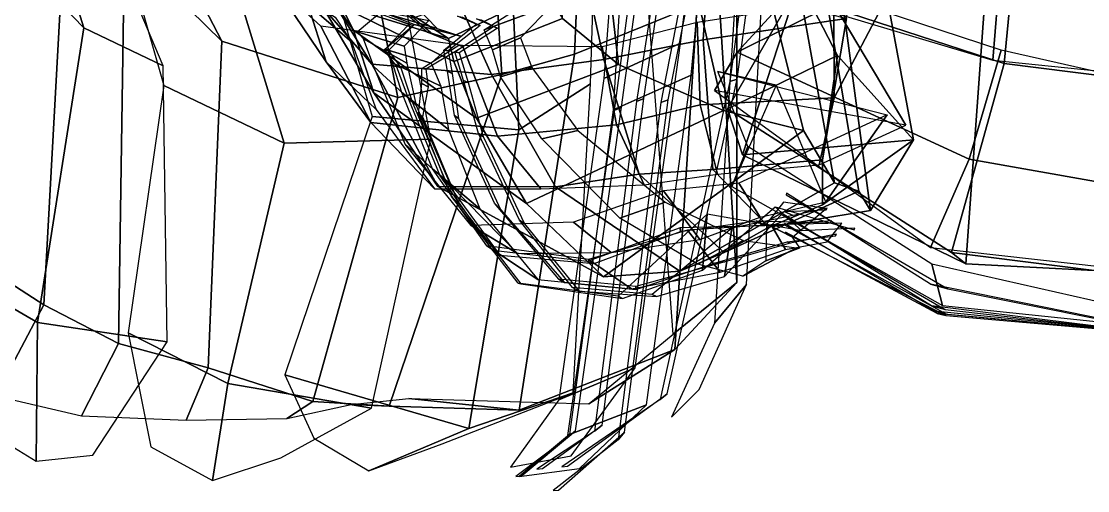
# Model space of a CAD drawing. Extents: x -1.42 to 1.42, y -1.59 to 1.05.
# Drawn here: x -0.999 to -0.164, y -1.587 to -1.219 of the extents above; entities that cross this region are included whole.
import ezdxf

# ---------------------------------------------------------------- set-up
doc = ezdxf.new("R2010")
doc.units = 0

msp = doc.modelspace()

# ---------------------------------------------------------------- linework, layer by layer
for points in [[(-0.43856, -1.17877, 12.88082), (-0.43863, -1.42357, 12.63219), (-0.45803, -1.10955, 12.6804), (-0.44206, -0.93707, 12.93331)], [(-0.53114, -1.25309, 15.17443), (-0.57511, -1.21705, 15.11203), (-0.5885, -0.9536, 15.18295), (-0.56257, -0.97935, 15.2636)], [(0.00909, -0.96988, 16.10555), (-0.20487, -1.00137, 16.1079), (-0.22899, -1.25208, 15.96284), (-0.0096, -1.27981, 15.94928)], [(-0.44898, -1.28894, 15.26768), (-0.53114, -1.25309, 15.17443), (-0.56257, -0.97935, 15.2636), (-0.51444, -1.0041, 15.37514)], [(-0.20487, -1.00137, 16.1079), (-0.36728, -0.98684, 16.00619), (-0.39431, -1.19809, 15.8558), (-0.22899, -1.25208, 15.96284)], [(-1.08081, -0.99921, 13.23036), (-1.03224, -1.13966, 12.96686), (-0.9502, -1.22421, 12.98933), (-0.99346, -1.08572, 13.26061)], [(-0.38629, -1.30453, 15.37519), (-0.44898, -1.28894, 15.26768), (-0.51444, -1.0041, 15.37514), (-0.4552, -1.02844, 15.47603)], [(-0.43422, -1.32363, 15.5428), (-0.30019, -1.312, 15.57264), (-0.35337, -1.02586, 15.66033), (-0.34473, -1.05082, 15.66016)], [(-0.30019, -1.312, 15.57264), (-0.3339, -1.36729, 15.55801), (-0.37556, -1.05402, 15.62051), (-0.35337, -1.02586, 15.66033)], [(-0.55878, -1.08089, 13.22175), (-0.56573, -1.24496, 12.94613), (-0.46959, -1.20598, 12.90154), (-0.44049, -1.0293, 13.19589)], [(-0.36197, -1.34556, 15.4643), (-0.38629, -1.30453, 15.37519), (-0.4552, -1.02844, 15.47603), (-0.41416, -1.05782, 15.54785)], [(-0.96247, -1.09444, 12.94976), (-1.03532, -1.04656, 12.95899), (-1.08094, -1.37685, 12.73692), (-0.98162, -1.44102, 12.71838)], [(-0.2592, -1.40902, 15.54293), (-0.43422, -1.32363, 15.5428), (-0.34473, -1.05082, 15.66016), (-0.23653, -1.09729, 15.64232)], [(-0.45554, -1.09471, 15.87873), (-0.46488, -1.23355, 15.78117), (-0.35254, -1.21696, 15.84545), (-0.32602, -1.05591, 15.97868)], [(-0.34282, -1.35213, 15.51664), (-0.36197, -1.34556, 15.4643), (-0.41416, -1.05782, 15.54785), (-0.39224, -1.05858, 15.59154)], [(-0.3339, -1.36729, 15.55801), (-0.34282, -1.35213, 15.51664), (-0.39224, -1.05858, 15.59154), (-0.37556, -1.05402, 15.62051)], [(-0.96318, -1.06449, 13.24278), (-0.91827, -1.1599, 12.96328), (-0.84207, -1.23459, 12.97859), (-0.88542, -1.1512, 13.26091)], [(-0.53091, -1.10917, 13.22253), (-0.54273, -1.26383, 12.94807), (-0.48273, -1.23626, 12.92377), (-0.46228, -1.0771, 13.21013)], [(-0.4185, -1.07522, 13.1587), (-0.44402, -1.26626, 12.87466), (-0.43825, -1.26458, 12.87282), (-0.41211, -1.07243, 13.15711)], [(-0.99346, -1.08572, 13.26061), (-0.9502, -1.22421, 12.98933), (-0.88796, -1.25404, 12.98999), (-0.93472, -1.14346, 13.27429)], [(-0.62263, -1.26078, 12.96657), (-0.56573, -1.24496, 12.94613), (-0.55878, -1.08089, 13.22175), (-0.63221, -1.11067, 13.24457)], [(-0.98162, -1.44102, 12.71838), (-0.92301, -1.47145, 12.69532), (-0.91827, -1.1599, 12.96328), (-0.96247, -1.09444, 12.94976)], [(-0.46133, -1.0944, 13.16331), (-0.49821, -1.28278, 12.889), (-0.49223, -1.28062, 12.88642), (-0.45477, -1.09182, 13.1618)], [(-0.22893, -1.13703, 16.03668), (-0.37984, -1.09124, 15.94489), (-0.39368, -1.20305, 15.8555), (-0.23784, -1.24945, 15.96119)], [(-0.56596, -1.14237, 15.79209), (-0.54272, -1.24917, 15.71762), (-0.46488, -1.23355, 15.78117), (-0.45554, -1.09471, 15.87873)], [(-0.52544, -1.12321, 13.18116), (-0.53538, -1.28838, 12.91239), (-0.47437, -1.26124, 12.88747), (-0.45831, -1.09576, 13.16602)], [(-0.43863, -1.42357, 12.63219), (-0.48853, -1.46401, 12.44905), (-0.51608, -1.0985, 12.514), (-0.45803, -1.10955, 12.6804)], [(-0.10849, -1.4169, 15.55728), (-0.2592, -1.40902, 15.54293), (-0.23653, -1.09729, 15.64232), (-0.1008, -1.12644, 15.63055)], [(-0.70402, -1.27892, 12.98451), (-0.62263, -1.26078, 12.96657), (-0.63221, -1.11067, 13.24457), (-0.73161, -1.14038, 13.25771)], [(-0.60922, -1.30423, 12.98033), (-0.55315, -1.26814, 12.95198), (-0.54845, -1.11664, 13.22616), (-0.61626, -1.15529, 13.25197)], [(-0.49137, -1.11614, 13.17338), (-0.51711, -1.28189, 12.89222), (-0.51138, -1.27952, 12.88967), (-0.48705, -1.11549, 13.17184)], [(-0.51322, -1.12855, 13.18551), (-0.53462, -1.28887, 12.90998), (-0.52893, -1.28636, 12.90725), (-0.50706, -1.12581, 13.18417)], [(-1.07471, -1.40382, 12.7277), (-0.98643, -1.45485, 12.73195), (-0.9502, -1.22421, 12.98933), (-1.03224, -1.13966, 12.96686)], [(-0.88542, -1.1512, 13.26091), (-0.84207, -1.23459, 12.97859), (-0.70402, -1.27892, 12.98451), (-0.73161, -1.14038, 13.25771)], [(-0.54272, -1.24917, 15.71762), (-0.56596, -1.14237, 15.79209), (-0.67187, -1.16957, 15.69932), (-0.63074, -1.26085, 15.63303)], [(-0.01323, -1.147, 16.0157), (-0.22893, -1.13703, 16.03668), (-0.23784, -1.24945, 15.96119), (-0.02098, -1.27171, 15.9589)], [(-0.72452, -1.25271, 15.52024), (-0.7773, -1.16729, 15.58383), (-0.81247, -1.15197, 15.41256), (-0.76244, -1.20877, 15.37283)], [(-0.76019, -1.25098, 15.36651), (-0.80285, -1.18762, 15.39686), (-0.81115, -1.15027, 15.29713), (-0.7747, -1.20598, 15.2781)], [(-0.43825, -1.24337, 15.79662), (-0.38917, -1.18977, 15.86505), (-0.40716, -1.14635, 15.78686), (-0.36245, -1.2057, 15.73063)], [(-0.36245, -1.2057, 15.73063), (-0.40716, -1.14635, 15.78686), (-0.31924, -1.1968, 15.83374), (-0.3624, -1.27897, 15.81549)], [(-0.92301, -1.47145, 12.69532), (-0.85277, -1.49048, 12.67466), (-0.84207, -1.23459, 12.97859), (-0.91827, -1.1599, 12.96328)], [(-0.91897, -1.15865, 13.26494), (-0.88756, -1.2694, 12.97156), (-0.79325, -1.31467, 12.98846), (-0.82841, -1.1991, 13.28437)], [(-0.73893, -1.22604, 15.2561), (-0.77534, -1.17392, 15.2819), (-0.79317, -1.15697, 15.21345), (-0.74838, -1.20748, 15.18615)], [(-0.72438, -1.29377, 12.98785), (-0.60922, -1.30423, 12.98033), (-0.61626, -1.15529, 13.25197), (-0.76259, -1.16183, 13.25622)], [(-0.63074, -1.26085, 15.63303), (-0.67187, -1.16957, 15.69932), (-0.7773, -1.16729, 15.58383), (-0.72452, -1.25271, 15.52024)], [(-0.82841, -1.1991, 13.28437), (-0.79325, -1.31467, 12.98846), (-0.67821, -1.31144, 12.98502), (-0.70436, -1.17218, 13.26655)], [(-0.72302, -1.27503, 15.34267), (-0.76244, -1.20877, 15.37283), (-0.77534, -1.17392, 15.2819), (-0.73893, -1.22604, 15.2561)], [(-0.71547, -1.21251, 14.839), (-0.74381, -1.17778, 14.68684), (-0.69897, -1.19812, 14.68719), (-0.67323, -1.22477, 14.83806)], [(-0.76045, -1.20274, 15.09233), (-0.74275, -1.18418, 14.96925), (-0.69019, -1.21585, 14.96752), (-0.66449, -1.23271, 15.05303)], [(-0.66449, -1.23271, 15.05303), (-0.69019, -1.21585, 14.96752), (-0.60191, -1.18313, 14.96593), (-0.58791, -1.19589, 15.03734)], [(-0.46959, -1.20598, 12.90154), (-0.48723, -1.47613, 12.66265), (-0.43863, -1.42357, 12.63219), (-0.43856, -1.17877, 12.88082)], [(-0.72518, -1.29847, 15.50726), (-0.76458, -1.22283, 15.555), (-0.80285, -1.18762, 15.39686), (-0.76019, -1.25098, 15.36651)], [(-0.74048, -1.23522, 15.25966), (-0.7747, -1.20598, 15.2781), (-0.79383, -1.19051, 15.21106), (-0.75331, -1.21594, 15.18998)], [(-0.63652, -1.22579, 14.96562), (-0.60498, -1.20585, 14.86876), (-0.58126, -1.19134, 14.85894), (-0.58263, -1.20607, 14.9521)], [(-0.23154, -1.2418, 15.96948), (-0.38917, -1.18977, 15.86505), (-0.43825, -1.24337, 15.79662), (-0.25655, -1.32704, 15.89061)], [(-0.74838, -1.20748, 15.18615), (-0.76045, -1.20274, 15.09233), (-0.66449, -1.23271, 15.05303), (-0.6604, -1.25057, 15.13355)], [(-0.68117, -1.2277, 14.80605), (-0.71737, -1.19602, 14.67731), (-0.71247, -1.19837, 14.67786), (-0.67688, -1.22899, 14.80676)], [(-0.6604, -1.25057, 15.13355), (-0.66449, -1.23271, 15.05303), (-0.58791, -1.19589, 15.03734), (-0.57511, -1.21705, 15.11203)], [(-0.46965, -1.21996, 15.78826), (-0.4673, -1.28443, 15.75061), (-0.3624, -1.27897, 15.81549), (-0.31924, -1.1968, 15.83374)], [(-0.4406, -1.21325, 12.90382), (-0.45612, -1.45547, 12.66737), (-0.43084, -1.42513, 12.65327), (-0.41858, -1.19543, 12.89234)], [(-0.22899, -1.25208, 15.96284), (-0.39431, -1.19809, 15.8558), (-0.44587, -1.28758, 15.74337), (-0.27042, -1.40019, 15.81771)], [(-0.44587, -1.28758, 15.74337), (-0.39431, -1.19809, 15.8558), (-0.37812, -1.21019, 15.83136), (-0.35957, -1.24581, 15.75896)], [(-0.72117, -1.28808, 15.34591), (-0.76019, -1.25098, 15.36651), (-0.7747, -1.20598, 15.2781), (-0.74048, -1.23522, 15.25966)], [(-0.67289, -1.34847, 15.4673), (-0.72452, -1.25271, 15.52024), (-0.76244, -1.20877, 15.37283), (-0.72302, -1.27503, 15.34267)], [(-0.73893, -1.22604, 15.2561), (-0.74838, -1.20748, 15.18615), (-0.6604, -1.25057, 15.13355), (-0.64255, -1.2949, 15.20035)], [(-0.73611, -1.2275, 15.07247), (-0.71674, -1.21111, 14.96983), (-0.67985, -1.2184, 14.96503), (-0.69919, -1.23854, 15.05836)], [(-0.69545, -1.22166, 14.92938), (-0.72863, -1.20943, 14.83461), (-0.72387, -1.21115, 14.8356), (-0.69196, -1.22232, 14.92921)], [(-0.63, -1.2414, 15.0418), (-0.63652, -1.22579, 14.96562), (-0.58263, -1.20607, 14.9521), (-0.608, -1.23199, 15.03569)], [(-0.56573, -1.24496, 12.94613), (-0.6092, -1.52356, 12.68246), (-0.48723, -1.47613, 12.66265), (-0.46959, -1.20598, 12.90154)], [(-0.4561, -1.27343, 15.7085), (-0.43825, -1.24337, 15.79662), (-0.36245, -1.2057, 15.73063), (-0.30602, -1.3006, 15.72844)], [(-0.35957, -1.24581, 15.75896), (-0.37812, -1.21019, 15.83136), (-0.35254, -1.21696, 15.84545), (-0.37151, -1.32758, 15.74817)], [(-0.30602, -1.3006, 15.72844), (-0.36245, -1.2057, 15.73063), (-0.3624, -1.27897, 15.81549), (-0.37408, -1.33141, 15.74429)], [(-0.69133, -1.22164, 14.93412), (-0.71547, -1.21251, 14.839), (-0.67323, -1.22477, 14.83806), (-0.65468, -1.23078, 14.92967)], [(-0.64255, -1.2949, 15.20035), (-0.6604, -1.25057, 15.13355), (-0.57511, -1.21705, 15.11203), (-0.53114, -1.25309, 15.17443)], [(-0.64278, -1.22146, 14.92745), (-0.65731, -1.21501, 14.84046), (-0.65342, -1.21598, 14.84052), (-0.63953, -1.2225, 14.9278)], [(-0.62925, -1.22328, 14.93005), (-0.64264, -1.21718, 14.84449), (-0.63887, -1.21812, 14.84438), (-0.62596, -1.22462, 14.93061)], [(-0.46488, -1.23355, 15.78117), (-0.45731, -1.33529, 15.69409), (-0.37151, -1.32758, 15.74817), (-0.35254, -1.21696, 15.84545)], [(-0.98643, -1.45485, 12.73195), (-0.88481, -1.4702, 12.71652), (-0.88796, -1.25404, 12.98999), (-0.9502, -1.22421, 12.98933)], [(-0.62612, -1.30911, 15.61778), (-0.65339, -1.23798, 15.65902), (-0.76458, -1.22283, 15.555), (-0.72518, -1.29847, 15.50726)], [(-0.72302, -1.27503, 15.34267), (-0.73893, -1.22604, 15.2561), (-0.64255, -1.2949, 15.20035), (-0.60321, -1.36171, 15.29189)], [(-0.73101, -1.23298, 15.16956), (-0.73611, -1.2275, 15.07247), (-0.69919, -1.23854, 15.05836), (-0.69712, -1.25185, 15.15261)], [(-0.71468, -1.24141, 15.02601), (-0.69545, -1.22166, 14.92938), (-0.69196, -1.22232, 14.92921), (-0.71139, -1.24207, 15.02411)], [(-0.71428, -1.24105, 15.02965), (-0.69133, -1.22164, 14.93412), (-0.65468, -1.23078, 14.92967), (-0.67812, -1.25193, 15.0194)], [(-0.65631, -1.23779, 14.9203), (-0.68117, -1.2277, 14.80605), (-0.67688, -1.22899, 14.80676), (-0.65304, -1.23902, 14.92045)], [(-0.66823, -1.24168, 15.01684), (-0.64278, -1.22146, 14.92745), (-0.63953, -1.2225, 14.9278), (-0.66463, -1.24238, 15.01476)], [(-0.65956, -1.24308, 15.01949), (-0.62925, -1.22328, 14.93005), (-0.62596, -1.22462, 14.93061), (-0.65613, -1.24389, 15.01779)], [(-0.54408, -1.23927, 15.72614), (-0.53271, -1.30022, 15.69378), (-0.4673, -1.28443, 15.75061), (-0.46965, -1.21996, 15.78826)], [(-0.85277, -1.49048, 12.67466), (-0.77073, -1.5167, 12.66001), (-0.70402, -1.27892, 12.98451), (-0.84207, -1.23459, 12.97859)], [(-0.72305, -1.25455, 15.24183), (-0.73101, -1.23298, 15.16956), (-0.69712, -1.25185, 15.15261), (-0.68981, -1.28504, 15.22697)], [(-0.62376, -1.26256, 15.11367), (-0.63, -1.2414, 15.0418), (-0.608, -1.23199, 15.03569), (-0.59924, -1.25534, 15.10718)], [(-0.54273, -1.26383, 12.94807), (-0.57788, -1.51553, 12.70886), (-0.51829, -1.49047, 12.69766), (-0.48273, -1.23626, 12.92377)], [(-0.54272, -1.24917, 15.71762), (-0.51495, -1.33874, 15.64373), (-0.45731, -1.33529, 15.69409), (-0.46488, -1.23355, 15.78117)], [(-0.70507, -1.25423, 15.12028), (-0.71468, -1.24141, 15.02601), (-0.71139, -1.24207, 15.02411), (-0.70181, -1.2556, 15.11842)], [(-0.70826, -1.25176, 15.12304), (-0.71428, -1.24105, 15.02965), (-0.67812, -1.25193, 15.0194), (-0.67054, -1.26994, 15.1052)], [(-0.68532, -1.25617, 15.01781), (-0.65631, -1.23779, 14.9203), (-0.65304, -1.23902, 14.92045), (-0.68224, -1.25658, 15.01467)], [(-0.66522, -1.25831, 15.10092), (-0.66823, -1.24168, 15.01684), (-0.66463, -1.24238, 15.01476), (-0.66168, -1.2601, 15.09947)], [(-0.65258, -1.26539, 15.10085), (-0.65956, -1.24308, 15.01949), (-0.65613, -1.24389, 15.01779), (-0.64895, -1.26707, 15.09906)], [(-0.53271, -1.30022, 15.69378), (-0.54408, -1.23927, 15.72614), (-0.65339, -1.23798, 15.65902), (-0.62612, -1.30911, 15.61778)], [(-0.25655, -1.32704, 15.89061), (-0.43825, -1.24337, 15.79662), (-0.4561, -1.27343, 15.7085), (-0.28668, -1.39631, 15.81371)], [(-0.03641, -1.28581, 15.9395), (-0.23154, -1.2418, 15.96948), (-0.25655, -1.32704, 15.89061), (-0.05858, -1.36203, 15.89569)], [(-0.67548, -1.35029, 15.4692), (-0.72518, -1.29847, 15.50726), (-0.76019, -1.25098, 15.36651), (-0.72117, -1.28808, 15.34591)], [(-0.58062, -1.3488, 15.58136), (-0.63074, -1.26085, 15.63303), (-0.72452, -1.25271, 15.52024), (-0.67289, -1.34847, 15.4673)], [(-0.6092, -1.52356, 12.68246), (-0.56573, -1.24496, 12.94613), (-0.62263, -1.26078, 12.96657), (-0.71087, -1.52049, 12.66941)], [(-0.70095, -1.27486, 15.20064), (-0.70826, -1.25176, 15.12304), (-0.67054, -1.26994, 15.1052), (-0.66439, -1.30391, 15.18395)], [(-0.60321, -1.36171, 15.29189), (-0.64255, -1.2949, 15.20035), (-0.53114, -1.25309, 15.17443), (-0.44898, -1.28894, 15.26768)], [(-0.51495, -1.33874, 15.64373), (-0.54272, -1.24917, 15.71762), (-0.63074, -1.26085, 15.63303), (-0.58062, -1.3488, 15.58136)], [(-0.43422, -1.32363, 15.5428), (-0.44587, -1.28758, 15.74337), (-0.35957, -1.24581, 15.75896), (-0.30019, -1.312, 15.57264)], [(-0.35957, -1.24581, 15.75896), (-0.37151, -1.32758, 15.74817), (-0.37146, -1.36279, 15.66261), (-0.30019, -1.312, 15.57264)], [(-0.0096, -1.27981, 15.94928), (-0.22899, -1.25208, 15.96284), (-0.27042, -1.40019, 15.81771), (-0.07151, -1.42522, 15.83981)], [(-0.71087, -1.52049, 12.66941), (-0.62263, -1.26078, 12.96657), (-0.70402, -1.27892, 12.98451), (-0.77073, -1.5167, 12.66001)], [(-0.69845, -1.31538, 15.32923), (-0.72305, -1.25455, 15.24183), (-0.68981, -1.28504, 15.22697), (-0.66282, -1.34747, 15.32012)], [(-0.69562, -1.28031, 15.19758), (-0.70507, -1.25423, 15.12028), (-0.70181, -1.2556, 15.11842), (-0.69304, -1.28228, 15.19581)], [(-0.68531, -1.2678, 15.10905), (-0.68532, -1.25617, 15.01781), (-0.68224, -1.25658, 15.01467), (-0.68041, -1.27053, 15.10835)], [(-0.65988, -1.29293, 15.17792), (-0.66522, -1.25831, 15.10092), (-0.66168, -1.2601, 15.09947), (-0.65651, -1.29526, 15.17639)], [(-0.59124, -1.31106, 15.18112), (-0.62376, -1.26256, 15.11367), (-0.59924, -1.25534, 15.10718), (-0.56315, -1.30477, 15.17632)], [(-0.53538, -1.28838, 12.91239), (-0.56965, -1.54277, 12.6683), (-0.50928, -1.5194, 12.65982), (-0.47437, -1.26124, 12.88747)], [(-0.44251, -1.34838, 15.64994), (-0.43, -1.31729, 15.7421), (-0.45355, -1.25842, 15.6896), (-0.40771, -1.26919, 15.60578)], [(-0.45355, -1.25842, 15.6896), (-0.32075, -1.29236, 15.69699), (-0.36882, -1.36055, 15.66388), (-0.40771, -1.26919, 15.60578)], [(-0.91548, -1.46313, 12.70305), (-0.83737, -1.50271, 12.69546), (-0.79325, -1.31467, 12.98846), (-0.88756, -1.2694, 12.97156)], [(-0.68798, -1.29136, 15.19017), (-0.68531, -1.2678, 15.10905), (-0.68041, -1.27053, 15.10835), (-0.68485, -1.29382, 15.18852)], [(-0.641, -1.30695, 15.17501), (-0.65258, -1.26539, 15.10085), (-0.64895, -1.26707, 15.09906), (-0.63729, -1.30947, 15.17343)], [(-0.56686, -1.51013, 12.69266), (-0.55315, -1.26814, 12.95198), (-0.60922, -1.30423, 12.98033), (-0.64851, -1.53791, 12.71035)], [(-0.44402, -1.26626, 12.87466), (-0.49873, -1.51533, 12.6251), (-0.49314, -1.51071, 12.62808), (-0.43825, -1.26458, 12.87282)], [(-0.67289, -1.34847, 15.4673), (-0.72302, -1.27503, 15.34267), (-0.60321, -1.36171, 15.29189), (-0.54297, -1.41919, 15.39923)], [(-0.67704, -1.33474, 15.28783), (-0.70095, -1.27486, 15.20064), (-0.66439, -1.30391, 15.18395), (-0.64002, -1.3659, 15.27706)], [(-0.67096, -1.34013, 15.28276), (-0.69562, -1.28031, 15.19758), (-0.69304, -1.28228, 15.19581), (-0.66687, -1.34409, 15.2828)], [(-0.53462, -1.28887, 12.90998), (-0.57152, -1.54524, 12.66187), (-0.56505, -1.53985, 12.66862), (-0.52893, -1.28636, 12.90725)], [(-0.51711, -1.28189, 12.89222), (-0.54999, -1.5401, 12.63877), (-0.54407, -1.53524, 12.64405), (-0.51138, -1.27952, 12.88967)], [(-0.53271, -1.30022, 15.69378), (-0.5112, -1.34726, 15.64181), (-0.45378, -1.33881, 15.69112), (-0.4673, -1.28443, 15.75061)], [(-0.49821, -1.28278, 12.889), (-0.5314, -1.54678, 12.63479), (-0.52644, -1.54079, 12.64269), (-0.49223, -1.28062, 12.88642)], [(-0.4673, -1.28443, 15.75061), (-0.45378, -1.33881, 15.69112), (-0.37408, -1.33141, 15.74429), (-0.3624, -1.27897, 15.81549)], [(-0.64851, -1.53791, 12.71035), (-0.60922, -1.30423, 12.98033), (-0.72438, -1.29377, 12.98785), (-0.79272, -1.49587, 12.69975)], [(-0.662, -1.35634, 15.27102), (-0.68798, -1.29136, 15.19017), (-0.68485, -1.29382, 15.18852), (-0.65644, -1.36204, 15.27151)], [(-0.62843, -1.36167, 15.26332), (-0.65988, -1.29293, 15.17792), (-0.65651, -1.29526, 15.17639), (-0.6236, -1.36662, 15.26525)], [(-0.54297, -1.41919, 15.39923), (-0.60321, -1.36171, 15.29189), (-0.44898, -1.28894, 15.26768), (-0.38629, -1.30453, 15.37519)], [(-0.2592, -1.40902, 15.54293), (-0.27042, -1.40019, 15.81771), (-0.44587, -1.28758, 15.74337), (-0.43422, -1.32363, 15.5428)], [(-0.32075, -1.29236, 15.69699), (-0.43692, -1.34596, 15.68741), (-0.42019, -1.37261, 15.63888), (-0.36882, -1.36055, 15.66388)], [(-0.59206, -1.35037, 15.57948), (-0.62612, -1.30911, 15.61778), (-0.72518, -1.29847, 15.50726), (-0.67548, -1.35029, 15.4692)], [(-0.5112, -1.34726, 15.64181), (-0.53271, -1.30022, 15.69378), (-0.62612, -1.30911, 15.61778), (-0.59206, -1.35037, 15.57948)], [(-0.83737, -1.50271, 12.69546), (-0.72471, -1.52209, 12.69176), (-0.67821, -1.31144, 12.98502), (-0.79325, -1.31467, 12.98846)], [(-0.60876, -1.37478, 15.26276), (-0.641, -1.30695, 15.17501), (-0.63729, -1.30947, 15.17343), (-0.60485, -1.37766, 15.2623)], [(-0.53026, -1.37317, 15.26717), (-0.59124, -1.31106, 15.18112), (-0.56315, -1.30477, 15.17632), (-0.49462, -1.36065, 15.26648)], [(-0.36197, -1.34556, 15.4643), (-0.48315, -1.41485, 15.51303), (-0.54297, -1.41919, 15.39923), (-0.38629, -1.30453, 15.37519)], [(-0.64672, -1.37899, 15.44566), (-0.69845, -1.31538, 15.32923), (-0.66282, -1.34747, 15.32012), (-0.61041, -1.40085, 15.4392)], [(-0.27747, -1.44177, 15.67789), (-0.28582, -1.40943, 15.7956), (-0.43, -1.31729, 15.7421), (-0.44251, -1.34838, 15.64994)], [(-0.30019, -1.312, 15.57264), (-0.37146, -1.36279, 15.66261), (-0.41356, -1.38024, 15.62094), (-0.3339, -1.36729, 15.55801)], [(-0.37151, -1.32758, 15.74817), (-0.45731, -1.33529, 15.69409), (-0.41356, -1.38024, 15.62094), (-0.37146, -1.36279, 15.66261)], [(-0.05858, -1.36203, 15.89569), (-0.25655, -1.32704, 15.89061), (-0.28668, -1.39631, 15.81371), (-0.06785, -1.42088, 15.85308)], [(-0.63449, -1.39495, 15.40888), (-0.67704, -1.33474, 15.28783), (-0.64002, -1.3659, 15.27706), (-0.59452, -1.42134, 15.39837)], [(-0.45731, -1.33529, 15.69409), (-0.51495, -1.33874, 15.64373), (-0.44843, -1.40029, 15.57104), (-0.41356, -1.38024, 15.62094)], [(-0.62981, -1.39865, 15.4001), (-0.67096, -1.34013, 15.28276), (-0.66687, -1.34409, 15.2828), (-0.62412, -1.40225, 15.40926)], [(-0.51495, -1.33874, 15.64373), (-0.58062, -1.3488, 15.58136), (-0.48315, -1.41485, 15.51303), (-0.44843, -1.40029, 15.57104)], [(-0.58062, -1.3488, 15.58136), (-0.67289, -1.34847, 15.4673), (-0.54297, -1.41919, 15.39923), (-0.48315, -1.41485, 15.51303)], [(-0.49587, -1.35199, 15.6445), (-0.5665, -1.37654, 15.56702), (-0.53689, -1.40011, 15.55123), (-0.46753, -1.3899, 15.60571)], [(-0.43692, -1.34596, 15.68741), (-0.49587, -1.35199, 15.6445), (-0.46753, -1.3899, 15.60571), (-0.42019, -1.37261, 15.63888)], [(-0.34282, -1.35213, 15.51664), (-0.44843, -1.40029, 15.57104), (-0.48315, -1.41485, 15.51303), (-0.36197, -1.34556, 15.4643)], [(-0.3339, -1.36729, 15.55801), (-0.41356, -1.38024, 15.62094), (-0.44843, -1.40029, 15.57104), (-0.34282, -1.35213, 15.51664)], [(-0.60995, -1.42414, 15.38212), (-0.662, -1.35634, 15.27102), (-0.65644, -1.36204, 15.27151), (-0.60782, -1.42479, 15.40255)], [(-0.57811, -1.42107, 15.37434), (-0.62843, -1.36167, 15.26332), (-0.6236, -1.36662, 15.26525), (-0.57366, -1.4236, 15.37767)], [(-0.46919, -1.40943, 15.36652), (-0.53026, -1.37317, 15.26717), (-0.49462, -1.36065, 15.26648), (-0.43363, -1.39071, 15.37188)], [(-0.36854, -1.36561, 15.67248), (-0.402, -1.36085, 15.67209), (-0.41521, -1.37762, 15.63024), (-0.39504, -1.38825, 15.61505)], [(-0.27333, -1.4285, 15.77665), (-0.28678, -1.42488, 15.77431), (-0.39956, -1.35372, 15.74045), (-0.39981, -1.35498, 15.7376)], [(-0.38767, -1.38324, 15.65413), (-0.46178, -1.37026, 15.61589), (-0.46532, -1.41398, 15.61433), (-0.40862, -1.36434, 15.66551)], [(-0.39436, -1.37115, 15.62866), (-0.44252, -1.38113, 15.58213), (-0.44832, -1.41902, 15.58467), (-0.40154, -1.36808, 15.63172)], [(-0.34605, -1.38119, 15.69264), (-0.38767, -1.38324, 15.65413), (-0.40862, -1.36434, 15.66551), (-0.34653, -1.38252, 15.68722)], [(-0.36789, -1.36543, 15.6619), (-0.39436, -1.37115, 15.62866), (-0.40154, -1.36808, 15.63172), (-0.36844, -1.36664, 15.65646)], [(-1.08094, -1.37685, 12.73692), (-1.11181, -1.47888, 12.45749), (-1.01931, -1.51245, 12.41484), (-0.98162, -1.44102, 12.71838)], [(-0.5665, -1.37654, 15.56702), (-0.64672, -1.37899, 15.44566), (-0.61041, -1.40085, 15.4392), (-0.53689, -1.40011, 15.55123)], [(-0.56738, -1.42768, 15.37803), (-0.60876, -1.37478, 15.26276), (-0.60485, -1.37766, 15.2623), (-0.56216, -1.43046, 15.38192)], [(-0.46178, -1.37026, 15.61589), (-0.53152, -1.43427, 15.52686), (-0.52821, -1.43618, 15.5252), (-0.46532, -1.41398, 15.61433)], [(-0.41679, -1.37924, 15.67067), (-0.48284, -1.38084, 15.63104), (-0.48271, -1.3838, 15.62685), (-0.4233, -1.37528, 15.67493)], [(-0.36403, -1.37549, 15.70678), (-0.41679, -1.37924, 15.67067), (-0.4233, -1.37528, 15.67493), (-0.36504, -1.37696, 15.70189)], [(-0.39504, -1.38825, 15.61505), (-0.41521, -1.37762, 15.63024), (-0.41592, -1.40663, 15.56183), (-0.38911, -1.39654, 15.56214)], [(-0.35616, -1.37708, 15.70807), (-0.41164, -1.3786, 15.67392), (-0.40043, -1.39773, 15.63266), (-0.36768, -1.39174, 15.65372)], [(-0.27527, -1.44482, 15.72107), (-0.28613, -1.44185, 15.71974), (-0.40215, -1.37023, 15.69471), (-0.40215, -1.37132, 15.69168)], [(-0.27438, -1.4485, 15.69238), (-0.28401, -1.44611, 15.69226), (-0.40126, -1.37748, 15.67472), (-0.40112, -1.37862, 15.67163)], [(-0.48284, -1.38084, 15.63104), (-0.55573, -1.4073, 15.53484), (-0.5502, -1.40866, 15.53792), (-0.48271, -1.3838, 15.62685)], [(-0.47719, -1.38258, 15.63078), (-0.55467, -1.40571, 15.53832), (-0.52095, -1.42864, 15.51874), (-0.45147, -1.41551, 15.59186)], [(-0.44252, -1.38113, 15.58213), (-0.50476, -1.43306, 15.50593), (-0.50146, -1.43469, 15.50363), (-0.44832, -1.41902, 15.58467)], [(-0.41164, -1.3786, 15.67392), (-0.47719, -1.38258, 15.63078), (-0.45147, -1.41551, 15.59186), (-0.40043, -1.39773, 15.63266)], [(-0.27472, -1.44946, 15.66656), (-0.2815, -1.44803, 15.66797), (-0.40032, -1.38424, 15.65443), (-0.40022, -1.38512, 15.6514)], [(-0.36032, -1.38577, 15.67207), (-0.39675, -1.39299, 15.64323), (-0.3991, -1.39174, 15.64543), (-0.36119, -1.38717, 15.6672)], [(-0.55467, -1.40571, 15.53832), (-0.63449, -1.39495, 15.40888), (-0.59452, -1.42134, 15.39837), (-0.52095, -1.42864, 15.51874)], [(-0.39181, -1.3965, 15.48498), (-0.43394, -1.41869, 15.48645), (-0.46919, -1.40943, 15.36652), (-0.43363, -1.39071, 15.37188)], [(-0.39675, -1.39299, 15.64323), (-0.44797, -1.40751, 15.60274), (-0.45607, -1.40863, 15.59758), (-0.3991, -1.39174, 15.64543)], [(-0.55573, -1.4073, 15.53484), (-0.62981, -1.39865, 15.4001), (-0.62412, -1.40225, 15.40926), (-0.5502, -1.40866, 15.53792)], [(-0.38911, -1.39654, 15.56214), (-0.41592, -1.40663, 15.56183), (-0.43394, -1.41869, 15.48645), (-0.39181, -1.3965, 15.48498)], [(-0.10849, -1.4169, 15.55728), (-0.07151, -1.42522, 15.83981), (-0.27042, -1.40019, 15.81771), (-0.2592, -1.40902, 15.54293)], [(-1.07471, -1.40382, 12.7277), (-1.02851, -1.53847, 12.49823), (-0.98757, -1.56353, 12.50683), (-0.98643, -1.45485, 12.73195)], [(-0.44797, -1.40751, 15.60274), (-0.51759, -1.42679, 15.51304), (-0.51771, -1.42912, 15.50522), (-0.45607, -1.40863, 15.59758)], [(-0.1045, -1.4597, 15.66135), (-0.09198, -1.45309, 15.79452), (-0.28582, -1.40943, 15.7956), (-0.27747, -1.44177, 15.67789)], [(-0.53152, -1.43427, 15.52686), (-0.60995, -1.42414, 15.38212), (-0.60782, -1.42479, 15.40255), (-0.52821, -1.43618, 15.5252)], [(-0.51759, -1.42679, 15.51304), (-0.57811, -1.42107, 15.37434), (-0.57366, -1.4236, 15.37767), (-0.51771, -1.42912, 15.50522)], [(-0.50476, -1.43306, 15.50593), (-0.56738, -1.42768, 15.37803), (-0.56216, -1.43046, 15.38192), (-0.50146, -1.43469, 15.50363)], [(-0.48723, -1.47613, 12.66265), (-0.55447, -1.51875, 12.46021), (-0.48853, -1.46401, 12.44905), (-0.43863, -1.42357, 12.63219)], [(-0.45612, -1.45547, 12.66737), (-0.48985, -1.52907, 12.5062), (-0.46799, -1.50753, 12.49918), (-0.43084, -1.42513, 12.65327)], [(-0.09074, -1.46509, 15.74044), (-0.09124, -1.46469, 15.74559), (-0.28678, -1.42488, 15.77431), (-0.27333, -1.4285, 15.77665)], [(-0.98162, -1.44102, 12.71838), (-1.01931, -1.51245, 12.41484), (-0.95191, -1.52792, 12.40486), (-0.92301, -1.47145, 12.69532)], [(-0.09507, -1.46519, 15.69454), (-0.0956, -1.4653, 15.69865), (-0.28613, -1.44185, 15.71974), (-0.27527, -1.44482, 15.72107)], [(-0.09738, -1.46462, 15.66835), (-0.09806, -1.46474, 15.67199), (-0.28401, -1.44611, 15.69226), (-0.27438, -1.4485, 15.69238)], [(-0.10028, -1.46461, 15.64752), (-0.10098, -1.4647, 15.65102), (-0.2815, -1.44803, 15.66797), (-0.27472, -1.44946, 15.66656)], [(-0.98643, -1.45485, 12.73195), (-0.98757, -1.56353, 12.50683), (-0.94317, -1.55879, 12.50273), (-0.88481, -1.4702, 12.71652)], [(-0.91548, -1.46313, 12.70305), (-0.8978, -1.55245, 12.49668), (-0.84926, -1.57877, 12.50615), (-0.83737, -1.50271, 12.69546)], [(-0.92301, -1.47145, 12.69532), (-0.95191, -1.52792, 12.40486), (-0.87, -1.53154, 12.41233), (-0.85277, -1.49048, 12.67466)], [(-0.6092, -1.52356, 12.68246), (-0.69546, -1.51448, 12.43218), (-0.55447, -1.51875, 12.46021), (-0.48723, -1.47613, 12.66265)], [(-0.85277, -1.49048, 12.67466), (-0.87, -1.53154, 12.41233), (-0.79121, -1.53006, 12.42184), (-0.77073, -1.5167, 12.66001)], [(-0.57788, -1.51553, 12.70886), (-0.61585, -1.56829, 12.51709), (-0.56834, -1.55949, 12.51837), (-0.51829, -1.49047, 12.69766)], [(-0.83737, -1.50271, 12.69546), (-0.84926, -1.57877, 12.50615), (-0.79595, -1.56085, 12.48952), (-0.72471, -1.52209, 12.69176)], [(-0.76988, -1.54552, 12.49655), (-0.72686, -1.57123, 12.49371), (-0.64851, -1.53791, 12.71035), (-0.79272, -1.49587, 12.69975)], [(-0.72686, -1.57123, 12.49371), (-0.66942, -1.55008, 12.47545), (-0.56686, -1.51013, 12.69266), (-0.64851, -1.53791, 12.71035)], [(-0.49873, -1.51533, 12.6251), (-0.57558, -1.56789, 12.44167), (-0.57133, -1.56734, 12.44184), (-0.49314, -1.51071, 12.62808)], [(-0.79121, -1.53006, 12.42184), (-0.74069, -1.51926, 12.42538), (-0.71087, -1.52049, 12.66941), (-0.77073, -1.5167, 12.66001)], [(-0.74069, -1.51926, 12.42538), (-0.69546, -1.51448, 12.43218), (-0.6092, -1.52356, 12.68246), (-0.71087, -1.52049, 12.66941)], [(-0.56965, -1.54277, 12.6683), (-0.60916, -1.5756, 12.47001), (-0.56177, -1.56922, 12.47226), (-0.50928, -1.5194, 12.65982)], [(-0.54999, -1.5401, 12.63877), (-0.59513, -1.56976, 12.44279), (-0.59084, -1.56929, 12.443), (-0.54407, -1.53524, 12.64405)], [(-0.57152, -1.54524, 12.66187), (-0.61169, -1.57563, 12.46537), (-0.6074, -1.57522, 12.46561), (-0.56505, -1.53985, 12.66862)], [(-0.5314, -1.54678, 12.63479), (-0.58246, -1.58663, 12.44197), (-0.57821, -1.58621, 12.44228), (-0.52644, -1.54079, 12.64269)]]:
    msp.add_3dface(points)

doc.saveas('drawing.dxf')
